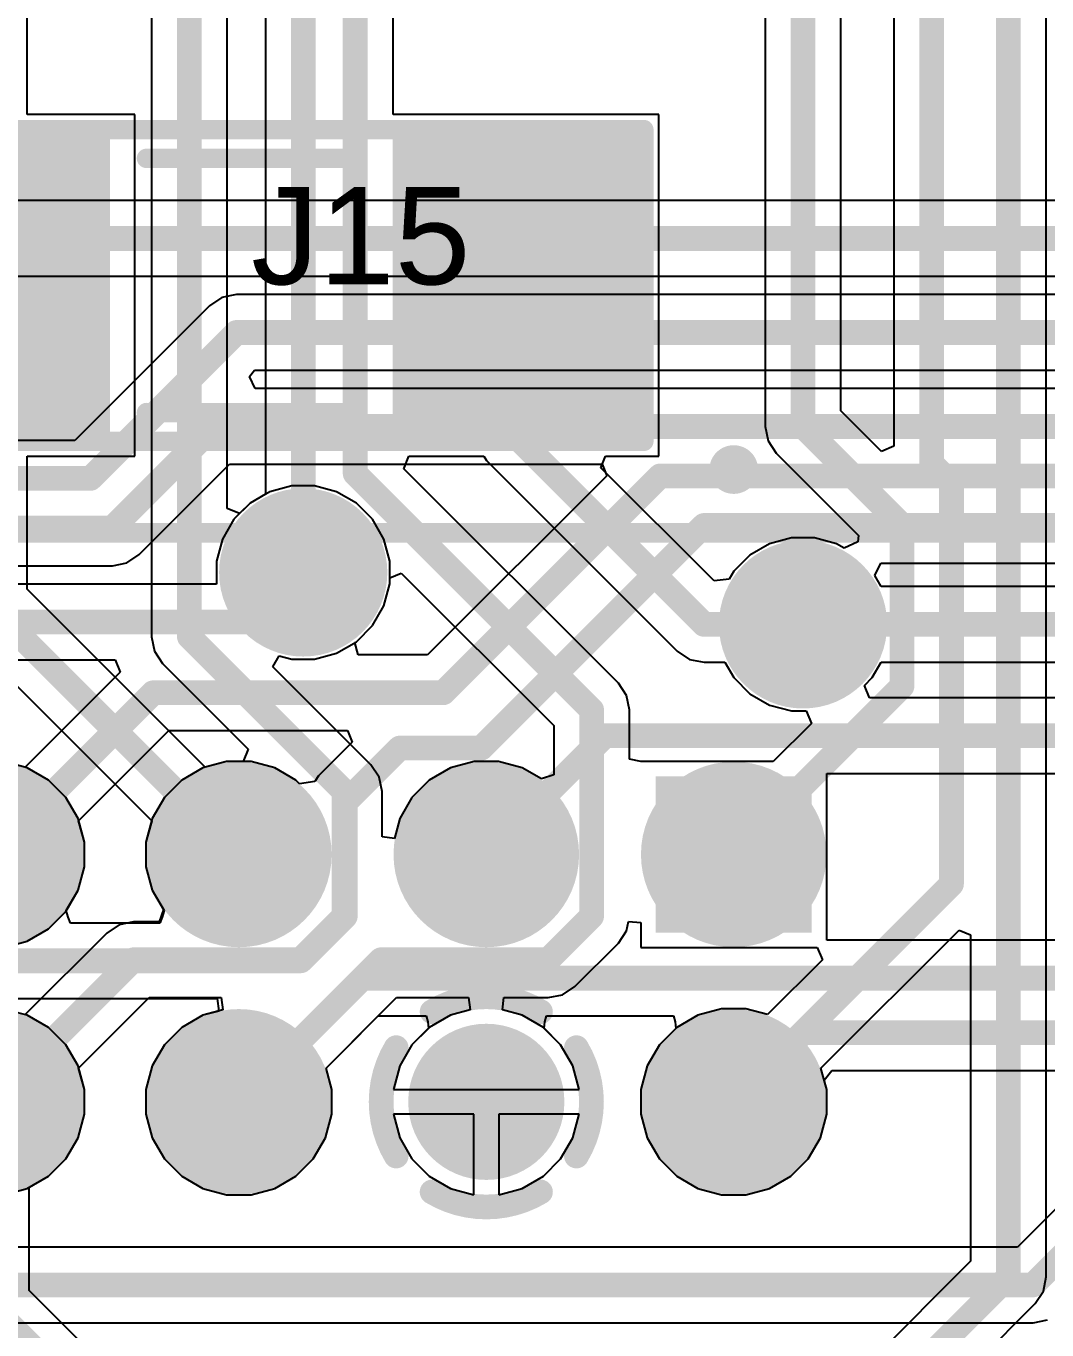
# Model space of a CAD drawing. Header units: inches. Extents: x -8.09 to -2.28, y -0.1 to 6.11.
# Drawn here: x -4.176 to -3.763, y 0.668 to 1.195 of the extents above; entities that cross this region are included whole.
import ezdxf

# ---------------------------------------------------------------- set-up
doc = ezdxf.new("R2010")
doc.units = ezdxf.units.IN
doc.header["$MEASUREMENT"] = 0
for name, color, linetype in [('BottomLayer', 5, 'Continuous'), ('BottomSolder', 6, 'Continuous'), ('InternalPlane1', 76, 'Continuous'), ('InternalPlane2', 16, 'Continuous'), ('Mechanical5', 56, 'Continuous'), ('MultiLayer', 9, 'Continuous'), ('PadHoleLayer', 156, 'Continuous'), ('TopLayer', 1, 'Continuous'), ('TopOverlay', 2, 'Continuous'), ('TopPaste', 8, 'Continuous'), ('TopSolder', 216, 'Continuous'), ('ViaHoleLayer', 16, 'Continuous')]:
    doc.layers.add(name, color=color, linetype=linetype)
doc.styles.add('Arial', font='', dxfattribs={"height": 0.2})
doc.styles.get('Arial').set_extended_font_data('Arial')

# ---------------------------------------------------------------- blocks, each defined once
blk = doc.blocks.new('TECO_5103309_1_V_96')
at = {"layer": 'BottomLayer'}
h = blk.add_hatch(color=5, dxfattribs=at)
edge = h.paths.add_edge_path()
edge.add_arc((-0.1, 0.05), 0.02756, 0, 360)
h = blk.add_hatch(color=5, dxfattribs=at)
edge = h.paths.add_edge_path()
edge.add_arc((0, 0.05), 0.02756, 0, 360)
h = blk.add_hatch(color=5, dxfattribs=at)
edge = h.paths.add_edge_path()
edge.add_arc((0.1, 0.05), 0.02756, 0, 360)
blk.add_hatch(color=5, dxfattribs=at).paths.add_polyline_path([(0.17244, 0.07756), (0.22756, 0.07756), (0.22756, 0.02244), (0.17244, 0.02244)])
h = blk.add_hatch(color=5, dxfattribs=at)
edge = h.paths.add_edge_path()
edge.add_arc((-0.1, -0.05), 0.02756, 0, 360)
h = blk.add_hatch(color=5, dxfattribs=at)
edge = h.paths.add_edge_path()
edge.add_arc((0, -0.05), 0.02756, 0, 360)
h = blk.add_hatch(color=5, dxfattribs=at)
edge = h.paths.add_edge_path()
edge.add_arc((0.1, -0.05), 0.02756, 0, 360)
h = blk.add_hatch(color=5, dxfattribs=at)
edge = h.paths.add_edge_path()
edge.add_arc((0.2, -0.05), 0.02756, 0, 360)
at = {"layer": 'BottomSolder'}
h = blk.add_hatch(color=6, dxfattribs=at)
edge = h.paths.add_edge_path()
edge.add_arc((-0.1, 0.05), 0.03156, 0, 360)
h = blk.add_hatch(color=6, dxfattribs=at)
edge = h.paths.add_edge_path()
edge.add_arc((0, 0.05), 0.03156, 0, 360)
h = blk.add_hatch(color=6, dxfattribs=at)
edge = h.paths.add_edge_path()
edge.add_arc((0.1, 0.05), 0.03156, 0, 360)
blk.add_hatch(color=6, dxfattribs=at).paths.add_polyline_path([(0.16844, 0.08156), (0.23156, 0.08156), (0.23156, 0.01844), (0.16844, 0.01844)])
h = blk.add_hatch(color=6, dxfattribs=at)
edge = h.paths.add_edge_path()
edge.add_arc((-0.1, -0.05), 0.03156, 0, 360)
h = blk.add_hatch(color=6, dxfattribs=at)
edge = h.paths.add_edge_path()
edge.add_arc((0, -0.05), 0.03156, 0, 360)
h = blk.add_hatch(color=6, dxfattribs=at)
edge = h.paths.add_edge_path()
edge.add_arc((0.1, -0.05), 0.03156, 0, 360)
h = blk.add_hatch(color=6, dxfattribs=at)
edge = h.paths.add_edge_path()
edge.add_arc((0.2, -0.05), 0.03156, 0, 360)
at = {"layer": 'InternalPlane1'}
h = blk.add_hatch(color=76, dxfattribs=at)
edge = h.paths.add_edge_path()
edge.add_arc((-0.1, 0.05), 0.0375, 0, 360)
h = blk.add_hatch(color=76, dxfattribs=at)
edge = h.paths.add_edge_path()
edge.add_arc((0, 0.05), 0.0375, 0, 360)
h = blk.add_hatch(color=76, dxfattribs=at)
edge = h.paths.add_edge_path()
edge.add_arc((0.1, 0.05), 0.0375, 0, 360)
h = blk.add_hatch(color=76, dxfattribs=at)
edge = h.paths.add_edge_path()
edge.add_arc((0.2, 0.05), 0.0375, 0, 360)
h = blk.add_hatch(color=76, dxfattribs=at)
edge = h.paths.add_edge_path()
edge.add_arc((-0.1, -0.05), 0.0375, 0, 360)
h = blk.add_hatch(color=76, dxfattribs=at)
edge = h.paths.add_edge_path()
edge.add_arc((0, -0.05), 0.0375, 0, 360)
h = blk.add_hatch(color=76, dxfattribs=at)
edge = h.paths.add_edge_path()
edge.add_arc((0.2, -0.05), 0.0375, 0, 360)
at = {"layer": 'InternalPlane2'}
h = blk.add_hatch(color=16, dxfattribs=at)
edge = h.paths.add_edge_path()
edge.add_arc((-0.1, 0.05), 0.0375, 0, 360)
h = blk.add_hatch(color=16, dxfattribs=at)
edge = h.paths.add_edge_path()
edge.add_arc((0, 0.05), 0.0375, 0, 360)
h = blk.add_hatch(color=16, dxfattribs=at)
edge = h.paths.add_edge_path()
edge.add_arc((0.1, 0.05), 0.0375, 0, 360)
h = blk.add_hatch(color=16, dxfattribs=at)
edge = h.paths.add_edge_path()
edge.add_arc((0.2, 0.05), 0.0375, 0, 360)
h = blk.add_hatch(color=16, dxfattribs=at)
edge = h.paths.add_edge_path()
edge.add_arc((-0.1, -0.05), 0.0375, 0, 360)
h = blk.add_hatch(color=16, dxfattribs=at)
edge = h.paths.add_edge_path()
edge.add_arc((0, -0.05), 0.0375, 0, 360)
h = blk.add_hatch(color=16, dxfattribs=at)
edge = h.paths.add_edge_path()
edge.add_arc((0.2, -0.05), 0.0375, 0, 360)
at = {"layer": 'MultiLayer'}
h = blk.add_hatch(color=9, dxfattribs=at)
edge = h.paths.add_edge_path()
edge.add_arc((-0.1, 0.05), 0.02756, 0, 360)
h = blk.add_hatch(color=9, dxfattribs=at)
edge = h.paths.add_edge_path()
edge.add_arc((0, 0.05), 0.02756, 0, 360)
h = blk.add_hatch(color=9, dxfattribs=at)
edge = h.paths.add_edge_path()
edge.add_arc((0.1, 0.05), 0.02756, 0, 360)
blk.add_hatch(color=9, dxfattribs=at).paths.add_polyline_path([(0.17244, 0.07756), (0.22756, 0.07756), (0.22756, 0.02244), (0.17244, 0.02244)])
h = blk.add_hatch(color=9, dxfattribs=at)
edge = h.paths.add_edge_path()
edge.add_arc((-0.1, -0.05), 0.02756, 0, 360)
h = blk.add_hatch(color=9, dxfattribs=at)
edge = h.paths.add_edge_path()
edge.add_arc((0, -0.05), 0.02756, 0, 360)
h = blk.add_hatch(color=9, dxfattribs=at)
edge = h.paths.add_edge_path()
edge.add_arc((0.1, -0.05), 0.02756, 0, 360)
h = blk.add_hatch(color=9, dxfattribs=at)
edge = h.paths.add_edge_path()
edge.add_arc((0.2, -0.05), 0.02756, 0, 360)
at = {"layer": 'PadHoleLayer'}
h = blk.add_hatch(color=156, dxfattribs=at)
edge = h.paths.add_edge_path()
edge.add_arc((-0.1, 0.05), 0.0175, 0, 360)
h = blk.add_hatch(color=156, dxfattribs=at)
edge = h.paths.add_edge_path()
edge.add_arc((0, 0.05), 0.0175, 0, 360)
h = blk.add_hatch(color=156, dxfattribs=at)
edge = h.paths.add_edge_path()
edge.add_arc((0.1, 0.05), 0.0175, 0, 360)
h = blk.add_hatch(color=156, dxfattribs=at)
edge = h.paths.add_edge_path()
edge.add_arc((0.2, 0.05), 0.0175, 0, 360)
h = blk.add_hatch(color=156, dxfattribs=at)
edge = h.paths.add_edge_path()
edge.add_arc((-0.1, -0.05), 0.0175, 0, 360)
h = blk.add_hatch(color=156, dxfattribs=at)
edge = h.paths.add_edge_path()
edge.add_arc((0, -0.05), 0.0175, 0, 360)
h = blk.add_hatch(color=156, dxfattribs=at)
edge = h.paths.add_edge_path()
edge.add_arc((0.1, -0.05), 0.0175, 0, 360)
h = blk.add_hatch(color=156, dxfattribs=at)
edge = h.paths.add_edge_path()
edge.add_arc((0.2, -0.05), 0.0175, 0, 360)
at = {"layer": 'TopLayer'}
h = blk.add_hatch(color=1, dxfattribs=at)
edge = h.paths.add_edge_path()
edge.add_arc((-0.1, 0.05), 0.02756, 0, 360)
h = blk.add_hatch(color=1, dxfattribs=at)
edge = h.paths.add_edge_path()
edge.add_arc((0, 0.05), 0.02756, 0, 360)
h = blk.add_hatch(color=1, dxfattribs=at)
edge = h.paths.add_edge_path()
edge.add_arc((0.1, 0.05), 0.02756, 0, 360)
blk.add_hatch(color=1, dxfattribs=at).paths.add_polyline_path([(0.17244, 0.07756), (0.22756, 0.07756), (0.22756, 0.02244), (0.17244, 0.02244)])
h = blk.add_hatch(color=1, dxfattribs=at)
edge = h.paths.add_edge_path()
edge.add_arc((-0.1, -0.05), 0.02756, 0, 360)
h = blk.add_hatch(color=1, dxfattribs=at)
edge = h.paths.add_edge_path()
edge.add_arc((0, -0.05), 0.02756, 0, 360)
h = blk.add_hatch(color=1, dxfattribs=at)
edge = h.paths.add_edge_path()
edge.add_arc((0.1, -0.05), 0.02756, 0, 360)
h = blk.add_hatch(color=1, dxfattribs=at)
edge = h.paths.add_edge_path()
edge.add_arc((0.2, -0.05), 0.02756, 0, 360)
at = {"layer": 'TopSolder'}
h = blk.add_hatch(color=216, dxfattribs=at)
edge = h.paths.add_edge_path()
edge.add_arc((-0.1, 0.05), 0.03156, 0, 360)
h = blk.add_hatch(color=216, dxfattribs=at)
edge = h.paths.add_edge_path()
edge.add_arc((0, 0.05), 0.03156, 0, 360)
h = blk.add_hatch(color=216, dxfattribs=at)
edge = h.paths.add_edge_path()
edge.add_arc((0.1, 0.05), 0.03156, 0, 360)
blk.add_hatch(color=216, dxfattribs=at).paths.add_polyline_path([(0.16844, 0.08156), (0.23156, 0.08156), (0.23156, 0.01844), (0.16844, 0.01844)])
h = blk.add_hatch(color=216, dxfattribs=at)
edge = h.paths.add_edge_path()
edge.add_arc((-0.1, -0.05), 0.03156, 0, 360)
h = blk.add_hatch(color=216, dxfattribs=at)
edge = h.paths.add_edge_path()
edge.add_arc((0, -0.05), 0.03156, 0, 360)
h = blk.add_hatch(color=216, dxfattribs=at)
edge = h.paths.add_edge_path()
edge.add_arc((0.1, -0.05), 0.03156, 0, 360)
h = blk.add_hatch(color=216, dxfattribs=at)
edge = h.paths.add_edge_path()
edge.add_arc((0.2, -0.05), 0.03156, 0, 360)
at = {"layer": 'InternalPlane1'}
for points in [[(0.07811, -0.01357, 0.01, 0.01, -0.277325), (0.12189, -0.01357, 0.01, 0.01, 0)], [(0.06357, -0.07189, 0.01, 0.01, -0.277325), (0.06357, -0.02811, 0.01, 0.01, 0)], [(0.13643, -0.02811, 0.01, 0.01, -0.277325), (0.13643, -0.07189, 0.01, 0.01, 0)], [(0.12189, -0.08643, 0.01, 0.01, -0.277325), (0.07811, -0.08643, 0.01, 0.01, 0)]]:
    blk.add_lwpolyline(points, format="xyseb", dxfattribs=at)
for points in [[(0.07561, -0.01357, 0.005, 0.005, 1), (0.08061, -0.01357, 0.005, 0.005, 1)], [(0.11939, -0.01357, 0.005, 0.005, 1), (0.12439, -0.01357, 0.005, 0.005, 1)], [(0.06107, -0.02811, 0.005, 0.005, 1), (0.06607, -0.02811, 0.005, 0.005, 1)], [(0.13393, -0.02811, 0.005, 0.005, 1), (0.13893, -0.02811, 0.005, 0.005, 1)], [(0.06107, -0.07189, 0.005, 0.005, 1), (0.06607, -0.07189, 0.005, 0.005, 1)], [(0.13393, -0.07189, 0.005, 0.005, 1), (0.13893, -0.07189, 0.005, 0.005, 1)], [(0.07561, -0.08643, 0.005, 0.005, 1), (0.08061, -0.08643, 0.005, 0.005, 1)], [(0.11939, -0.08643, 0.005, 0.005, 1), (0.12439, -0.08643, 0.005, 0.005, 1)]]:
    blk.add_lwpolyline(points, format="xyseb", close=True, dxfattribs=at)
at = {"layer": 'InternalPlane2'}
for points in [[(0.07811, -0.01357, 0.01, 0.01, -0.277325), (0.12189, -0.01357, 0.01, 0.01, 0)], [(0.06357, -0.07189, 0.01, 0.01, -0.277325), (0.06357, -0.02811, 0.01, 0.01, 0)], [(0.13643, -0.02811, 0.01, 0.01, -0.277325), (0.13643, -0.07189, 0.01, 0.01, 0)], [(0.12189, -0.08643, 0.01, 0.01, -0.277325), (0.07811, -0.08643, 0.01, 0.01, 0)]]:
    blk.add_lwpolyline(points, format="xyseb", dxfattribs=at)
for points in [[(0.07561, -0.01357, 0.005, 0.005, 1), (0.08061, -0.01357, 0.005, 0.005, 1)], [(0.11939, -0.01357, 0.005, 0.005, 1), (0.12439, -0.01357, 0.005, 0.005, 1)], [(0.06107, -0.02811, 0.005, 0.005, 1), (0.06607, -0.02811, 0.005, 0.005, 1)], [(0.13393, -0.02811, 0.005, 0.005, 1), (0.13893, -0.02811, 0.005, 0.005, 1)], [(0.06107, -0.07189, 0.005, 0.005, 1), (0.06607, -0.07189, 0.005, 0.005, 1)], [(0.13393, -0.07189, 0.005, 0.005, 1), (0.13893, -0.07189, 0.005, 0.005, 1)], [(0.07561, -0.08643, 0.005, 0.005, 1), (0.08061, -0.08643, 0.005, 0.005, 1)], [(0.11939, -0.08643, 0.005, 0.005, 1), (0.12439, -0.08643, 0.005, 0.005, 1)]]:
    blk.add_lwpolyline(points, format="xyseb", close=True, dxfattribs=at)
at = {"layer": 'TopOverlay'}
for points in [[(0.20492, 0.20559, 0.00984, 0.00984, 1), (0.19508, 0.20559, 0.00984, 0.00984, 1)], [(0.19262, 0.20559, 0.00492, 0.00492, 1), (0.19754, 0.20559, 0.00492, 0.00492, 1)], [(0.20246, 0.20559, 0.00492, 0.00492, 1), (0.20738, 0.20559, 0.00492, 0.00492, 1)]]:
    blk.add_lwpolyline(points, format="xyseb", close=True, dxfattribs=at)
blk.add_lwpolyline([(-0.4, 0.18, 0.00787, 0.00787, 0), (0.4, 0.18, 0.00787, 0.00787, 0)], format="xyseb", dxfattribs=at)
blk = doc.blocks.new('FP_S1911_46R_MFG_105')
at = {"layer": 'TopLayer'}
for points in [[(-0.15472, 0.05906), (-0.05709, 0.05906), (-0.05709, -0.05906), (-0.15472, -0.05906)], [(0.05709, 0.05906), (0.15472, 0.05906), (0.15472, -0.05906), (0.05709, -0.05906)]]:
    blk.add_hatch(color=1, dxfattribs=at).paths.add_polyline_path(points)
at = {"layer": 'TopPaste'}
for points in [[(-0.15472, 0.05906), (-0.05709, 0.05906), (-0.05709, -0.05906), (-0.15472, -0.05906)], [(0.05709, 0.05906), (0.15472, 0.05906), (0.15472, -0.05906), (0.05709, -0.05906)]]:
    blk.add_hatch(color=8, dxfattribs=at).paths.add_polyline_path(points)
at = {"layer": 'TopSolder'}
for points in [[(-0.15472, 0.05906), (-0.05709, 0.05906), (-0.05709, -0.05906), (-0.15472, -0.05906)], [(0.05709, 0.05906), (0.15472, 0.05906), (0.15472, -0.05906), (0.05709, -0.05906)]]:
    blk.add_hatch(color=216, dxfattribs=at).paths.add_polyline_path(points)
at = {"layer": 'Mechanical5'}
for points in [[(-0.15866, -0.06299, 0.00787, 0.00787, 0), (-0.15866, 0.06299, 0.00787, 0.00787, 0)], [(-0.15866, 0.06299, 0.00787, 0.00787, 0), (0.15866, 0.06299, 0.00787, 0.00787, 0)], [(0.15866, -0.06299, 0.00787, 0.00787, 0), (0.15866, 0.06299, 0.00787, 0.00787, 0)], [(-0.15866, -0.06299, 0.00787, 0.00787, 0), (0.15866, -0.06299, 0.00787, 0.00787, 0)]]:
    blk.add_lwpolyline(points, format="xyseb", dxfattribs=at)
for points in [[(-0.16063, 0.06299, 0.00394, 0.00394, 1), (-0.15669, 0.06299, 0.00394, 0.00394, 1)], [(-0.16063, 0.06299, 0.00394, 0.00394, 1), (-0.15669, 0.06299, 0.00394, 0.00394, 1)], [(0.15669, 0.06299, 0.00394, 0.00394, 1), (0.16063, 0.06299, 0.00394, 0.00394, 1)], [(0.15669, 0.06299, 0.00394, 0.00394, 1), (0.16063, 0.06299, 0.00394, 0.00394, 1)], [(-0.16063, -0.06299, 0.00394, 0.00394, 1), (-0.15669, -0.06299, 0.00394, 0.00394, 1)], [(-0.16063, -0.06299, 0.00394, 0.00394, 1), (-0.15669, -0.06299, 0.00394, 0.00394, 1)], [(0.15669, -0.06299, 0.00394, 0.00394, 1), (0.16063, -0.06299, 0.00394, 0.00394, 1)], [(0.15669, -0.06299, 0.00394, 0.00394, 1), (0.16063, -0.06299, 0.00394, 0.00394, 1)]]:
    blk.add_lwpolyline(points, format="xyseb", close=True, dxfattribs=at)
at = {"layer": 'TopOverlay'}
for points in [[(-0.04232, 0.05138, 0.00787, 0.00787, 0), (0.04232, 0.05138, 0.00787, 0.00787, 0)], [(-0.04232, -0.05138, 0.00787, 0.00787, 0), (0.04232, -0.05138, 0.00787, 0.00787, 0)]]:
    blk.add_lwpolyline(points, format="xyseb", dxfattribs=at)
for points in [[(-0.04429, 0.05138, 0.00394, 0.00394, 1), (-0.04035, 0.05138, 0.00394, 0.00394, 1)], [(0.04035, 0.05138, 0.00394, 0.00394, 1), (0.04429, 0.05138, 0.00394, 0.00394, 1)], [(-0.04429, -0.05138, 0.00394, 0.00394, 1), (-0.04035, -0.05138, 0.00394, 0.00394, 1)], [(0.04035, -0.05138, 0.00394, 0.00394, 1), (0.04429, -0.05138, 0.00394, 0.00394, 1)]]:
    blk.add_lwpolyline(points, format="xyseb", close=True, dxfattribs=at)
at = {"layer": 'Mechanical5', "style": 'Arial'}
blk.add_text('J15', height=0.03937, rotation=360, dxfattribs=at).set_placement((-0.00007, 0.00044))

msp = doc.modelspace()

# ---------------------------------------------------------------- hatches: boundary and pattern name
at = {"layer": 'BottomLayer'}
h = msp.add_hatch(color=5, dxfattribs=at)
edge = h.paths.add_edge_path()
edge.add_arc((-4.064, 0.974), 0.025, 0, 360)
h = msp.add_hatch(color=5, dxfattribs=at)
edge = h.paths.add_edge_path()
edge.add_arc((-3.862, 0.953), 0.025, 0, 360)
at = {"layer": 'BottomSolder'}
h = msp.add_hatch(color=6, dxfattribs=at)
edge = h.paths.add_edge_path()
edge.add_arc((-4.064, 0.974), 0.029, 0, 360)
h = msp.add_hatch(color=6, dxfattribs=at)
edge = h.paths.add_edge_path()
edge.add_arc((-3.862, 0.953), 0.029, 0, 360)
at = {"layer": 'InternalPlane1'}
h = msp.add_hatch(color=76, dxfattribs=at)
edge = h.paths.add_edge_path()
edge.add_arc((-4.064, 0.974), 0.034, 0, 360)
h = msp.add_hatch(color=76, dxfattribs=at)
edge = h.paths.add_edge_path()
edge.add_arc((-3.862, 0.953), 0.034, 0, 360)
at = {"layer": 'InternalPlane2'}
h = msp.add_hatch(color=16, dxfattribs=at)
edge = h.paths.add_edge_path()
edge.add_arc((-4.064, 0.974), 0.034, 0, 360)
h = msp.add_hatch(color=16, dxfattribs=at)
edge = h.paths.add_edge_path()
edge.add_arc((-3.862, 0.953), 0.034, 0, 360)
at = {"layer": 'TopLayer'}
h = msp.add_hatch(color=1, dxfattribs=at)
edge = h.paths.add_edge_path()
edge.add_arc((-4.064, 0.974), 0.025, 0, 360)
h = msp.add_hatch(color=1, dxfattribs=at)
edge = h.paths.add_edge_path()
edge.add_arc((-3.862, 0.953), 0.025, 0, 360)
at = {"layer": 'TopSolder'}
h = msp.add_hatch(color=216, dxfattribs=at)
edge = h.paths.add_edge_path()
edge.add_arc((-4.064, 0.974), 0.029, 0, 360)
h = msp.add_hatch(color=216, dxfattribs=at)
edge = h.paths.add_edge_path()
edge.add_arc((-3.862, 0.953), 0.029, 0, 360)
at = {"layer": 'ViaHoleLayer'}
h = msp.add_hatch(color=16, dxfattribs=at)
edge = h.paths.add_edge_path()
edge.add_arc((-4.064, 0.974), 0.014, 0, 360)
h = msp.add_hatch(color=16, dxfattribs=at)
edge = h.paths.add_edge_path()
edge.add_arc((-3.862, 0.953), 0.014, 0, 360)

# ---------------------------------------------------------------- linework, layer by layer
at = {"layer": 'BottomLayer'}
for p, q in [((-3.67333, 1.12429), (-4.45689, 1.12429)), ((-4.46367, 1.09371), (-3.667, 1.09371)), ((-4.091, 1.08629), (-4.09685, 1.08513)), ((-3.39733, 1.08629), (-4.091, 1.08629)), ((-4.10181, 1.08181), (-4.15633, 1.02729)), ((-4.09685, 1.08513), (-4.10181, 1.08181)), ((-4.08567, 1.05324), (-4.08372, 1.05571)), ((-4.08372, 1.05571), (-3.391, 1.05571)), ((-4.08346, 1.04829), (-4.08567, 1.05324)), ((-3.0791, 1.04829), (-4.08346, 1.04829)), ((-4.15633, 1.02729), (-4.40609, 1.02729)), ((-4.13031, 0.98119), (-4.09379, 1.01771)), ((-4.09379, 1.01771), (-3.94319, 1.01771)), ((-3.94319, 1.01771), (-3.94128, 1.01309)), ((-3.94128, 1.01309), (-4.0137, 0.94066)), ((-4.06861, 1.009), (-4.07751, 1.00661)), ((-4.05939, 1.009), (-4.06861, 1.009)), ((-4.05049, 1.00661), (-4.05939, 1.009)), ((-4.08549, 1.00201), (-4.09201, 0.99549)), ((-4.07751, 1.00661), (-4.08549, 1.00201)), ((-4.04251, 1.00201), (-4.05049, 1.00661)), ((-4.03599, 0.99549), (-4.04251, 1.00201)), ((-4.09201, 0.99549), (-4.09661, 0.98751)), ((-4.03139, 0.98751), (-4.03599, 0.99549)), ((-4.09661, 0.98751), (-4.099, 0.97861)), ((-4.029, 0.97861), (-4.03139, 0.98751)), ((-4.13527, 0.97787), (-4.13031, 0.98119)), ((-4.34358, 0.97671), (-4.14112, 0.97671)), ((-4.14112, 0.97671), (-4.13527, 0.97787)), ((-4.099, 0.97861), (-4.099, 0.96939)), ((-4.029, 0.96939), (-4.029, 0.97861)), ((-3.83296, 0.97271), (-3.8306, 0.97771)), ((-3.8306, 0.97771), (-3.2254, 0.97771)), ((-3.83042, 0.96829), (-3.83296, 0.97271)), ((-4.09908, 0.96929), (-4.34332, 0.96929)), ((-4.099, 0.96939), (-4.09908, 0.96929)), ((-4.03139, 0.96049), (-4.029, 0.96939)), ((-3.22558, 0.96829), (-3.83042, 0.96829)), ((-4.03599, 0.95251), (-4.03139, 0.96049)), ((-4.04251, 0.94599), (-4.03599, 0.95251)), ((-4.04308, 0.94566), (-4.04251, 0.94599)), ((-4.04174, 0.94066), (-4.04308, 0.94566)), ((-4.35067, 0.93871), (-4.13999, 0.93871)), ((-4.13999, 0.93871), (-4.13792, 0.93371)), ((-4.0137, 0.94066), (-4.04174, 0.94066)), ((-4.13792, 0.93371), (-4.17639, 0.89524)), ((-3.83399, 0.93151), (-3.83042, 0.93771)), ((-3.83042, 0.93771), (-3.62086, 0.93771)), ((-3.83721, 0.92829), (-3.83399, 0.93151)), ((-3.83514, 0.92329), (-3.83721, 0.92829)), ((-3.62558, 0.92329), (-3.83514, 0.92329)), ((-4.15476, 0.87361), (-4.1183, 0.91007)), ((-4.1183, 0.91007), (-4.04609, 0.91007)), ((-4.04609, 0.91007), (-4.04417, 0.90545)), ((-4.04417, 0.90545), (-4.05781, 0.89181)), ((-4.09494, 0.89756), (-4.1045, 0.895)), ((-4.08506, 0.89756), (-4.09494, 0.89756)), ((-4.0755, 0.895), (-4.08506, 0.89756)), ((-4.1045, 0.895), (-4.11306, 0.89005)), ((-4.06694, 0.89005), (-4.0755, 0.895)), ((-4.05781, 0.89181), (-4.05934, 0.88953)), ((-3.85244, 0.82529), (-3.85244, 0.89271)), ((-3.85244, 0.89271), (-3.62558, 0.89271)), ((-4.11306, 0.89005), (-4.12005, 0.88306)), ((-4.06549, 0.88861), (-4.06694, 0.89005)), ((-4.05934, 0.88953), (-4.06549, 0.88861)), ((-4.12005, 0.88306), (-4.125, 0.8745)), ((-4.15244, 0.86494), (-4.15476, 0.87361)), ((-4.125, 0.8745), (-4.12756, 0.86494)), ((-4.15244, 0.85506), (-4.15244, 0.86494)), ((-4.12756, 0.86494), (-4.12756, 0.85506)), ((-4.155, 0.8455), (-4.15244, 0.85506)), ((-4.12756, 0.85506), (-4.125, 0.8455)), ((-4.15974, 0.83729), (-4.155, 0.8455)), ((-4.125, 0.8455), (-4.12026, 0.83729)), ((-4.15904, 0.83468), (-4.15974, 0.83729)), ((-4.15806, 0.83229), (-4.15904, 0.83468)), ((-4.12096, 0.83468), (-4.12194, 0.83229)), ((-4.12026, 0.83729), (-4.12096, 0.83468)), ((-4.12194, 0.83229), (-4.15806, 0.83229)), ((-2.89233, 0.82529), (-3.85244, 0.82529)), ((-4.18121, 0.80171), (-4.09879, 0.80171)), ((-4.09879, 0.80171), (-4.09813, 0.79671)), ((-4.1755, 0.795), (-4.18187, 0.79671)), ((-4.09813, 0.79671), (-4.1045, 0.795)), ((-4.16694, 0.79005), (-4.1755, 0.795)), ((-4.1045, 0.795), (-4.11306, 0.79005)), ((-4.05476, 0.77361), (-4.03367, 0.79471)), ((-4.03367, 0.79471), (-4.01431, 0.79471)), ((-4.01431, 0.79471), (-4.01367, 0.79232)), ((-4.01367, 0.79232), (-4.01341, 0.78971)), ((-3.96659, 0.78971), (-3.96633, 0.79232)), ((-3.96633, 0.79232), (-3.96569, 0.79471)), ((-3.96569, 0.79471), (-3.91431, 0.79471)), ((-3.91431, 0.79471), (-3.91367, 0.79232)), ((-3.91367, 0.79232), (-3.91341, 0.78971)), ((-4.15995, 0.78306), (-4.16694, 0.79005)), ((-4.11306, 0.79005), (-4.12005, 0.78306)), ((-4.01341, 0.78971), (-4.02005, 0.78306)), ((-3.95995, 0.78306), (-3.96659, 0.78971)), ((-3.91341, 0.78971), (-3.92005, 0.78306)), ((-4.155, 0.7745), (-4.15995, 0.78306)), ((-4.12005, 0.78306), (-4.125, 0.7745)), ((-4.02005, 0.78306), (-4.025, 0.7745)), ((-3.955, 0.7745), (-3.95995, 0.78306)), ((-3.92005, 0.78306), (-3.925, 0.7745)), ((-4.15244, 0.76494), (-4.155, 0.7745)), ((-4.125, 0.7745), (-4.12756, 0.76494)), ((-4.05244, 0.76494), (-4.05476, 0.77361)), ((-4.025, 0.7745), (-4.02754, 0.765)), ((-3.95246, 0.765), (-3.955, 0.7745)), ((-3.925, 0.7745), (-3.92756, 0.76494)), ((-3.85346, 0.76874), (-3.85041, 0.77271)), ((-3.85041, 0.77271), (-3.7381, 0.77271)), ((-4.15244, 0.75506), (-4.15244, 0.76494)), ((-4.12756, 0.76494), (-4.12756, 0.75506)), ((-4.05244, 0.75506), (-4.05244, 0.76494)), ((-4.02754, 0.765), (-3.95246, 0.765)), ((-3.92756, 0.76494), (-3.92756, 0.75506)), ((-3.85244, 0.76494), (-3.85346, 0.76874)), ((-3.85244, 0.75506), (-3.85244, 0.76494)), ((-4.155, 0.7455), (-4.15244, 0.75506)), ((-4.12756, 0.75506), (-4.125, 0.7455)), ((-4.055, 0.7455), (-4.05244, 0.75506)), ((-3.995, 0.755), (-4.02754, 0.755)), ((-4.02754, 0.755), (-4.025, 0.7455)), ((-3.995, 0.72246), (-3.995, 0.755)), ((-3.95246, 0.755), (-3.985, 0.755)), ((-3.985, 0.755), (-3.985, 0.72246)), ((-3.955, 0.7455), (-3.95246, 0.755)), ((-3.92756, 0.75506), (-3.925, 0.7455)), ((-3.855, 0.7455), (-3.85244, 0.75506)), ((-4.15995, 0.73694), (-4.155, 0.7455)), ((-4.125, 0.7455), (-4.12005, 0.73694)), ((-4.05995, 0.73694), (-4.055, 0.7455)), ((-4.025, 0.7455), (-4.02005, 0.73694)), ((-3.95995, 0.73694), (-3.955, 0.7455)), ((-3.925, 0.7455), (-3.92005, 0.73694)), ((-3.85995, 0.73694), (-3.855, 0.7455)), ((-4.16694, 0.72995), (-4.15995, 0.73694)), ((-4.12005, 0.73694), (-4.11306, 0.72995)), ((-4.06694, 0.72995), (-4.05995, 0.73694)), ((-4.02005, 0.73694), (-4.01306, 0.72995)), ((-3.96694, 0.72995), (-3.95995, 0.73694)), ((-3.92005, 0.73694), (-3.91306, 0.72995)), ((-3.86694, 0.72995), (-3.85995, 0.73694)), ((-3.74114, 0.73549), (-3.77533, 0.70129)), ((-4.1755, 0.725), (-4.16694, 0.72995)), ((-4.11306, 0.72995), (-4.1045, 0.725)), ((-4.0755, 0.725), (-4.06694, 0.72995)), ((-4.01306, 0.72995), (-4.0045, 0.725)), ((-3.9755, 0.725), (-3.96694, 0.72995)), ((-3.91306, 0.72995), (-3.9045, 0.725)), ((-3.8755, 0.725), (-3.86694, 0.72995)), ((-4.18506, 0.72244), (-4.1755, 0.725)), ((-4.1045, 0.725), (-4.09494, 0.72244)), ((-4.09494, 0.72244), (-4.08506, 0.72244)), ((-4.08506, 0.72244), (-4.0755, 0.725)), ((-4.0045, 0.725), (-3.995, 0.72246)), ((-3.985, 0.72246), (-3.9755, 0.725)), ((-3.9045, 0.725), (-3.89494, 0.72244)), ((-3.89494, 0.72244), (-3.88506, 0.72244)), ((-3.88506, 0.72244), (-3.8755, 0.725)), ((-3.77533, 0.70129), (-4.20967, 0.70129)), ((-4.216, 0.67071), (-3.769, 0.67071)), ((-3.769, 0.67071), (-3.76315, 0.67187))]:
    msp.add_line(p, q, dxfattribs=at)
for points in [[(-4.47, 1.109, 0.01, 0.01, 0), (-3.667, 1.109, 0.01, 0.01, 0)], [(-4.15, 1.012, 0.01, 0.01, 0), (-4.091, 1.071, 0.01, 0.01, 0)], [(-4.091, 1.071, 0.01, 0.01, 0), (-3.391, 1.071, 0.01, 0.01, 0)], [(-4.14112, 0.992, 0.01, 0.01, 0), (-4.10012, 1.033, 0.01, 0.01, 0)], [(-4.10012, 1.033, 0.01, 0.01, 0), (-3.025, 1.033, 0.01, 0.01, 0)], [(-4.00737, 0.92537, 0.01, 0.01, 0), (-3.91974, 1.013, 0.01, 0.01, 0)], [(-3.91974, 1.013, 0.01, 0.01, 0), (-2.915, 1.013, 0.01, 0.01, 0)], [(-4.40609, 1.012, 0.01, 0.01, 0), (-4.15, 1.012, 0.01, 0.01, 0)], [(-4.35086, 0.992, 0.01, 0.01, 0), (-4.14112, 0.992, 0.01, 0.01, 0)], [(-3.992, 0.903, 0.01, 0.01, 0), (-3.902, 0.993, 0.01, 0.01, 0)], [(-3.902, 0.993, 0.01, 0.01, 0), (-2.877, 0.993, 0.01, 0.01, 0)], [(-4.084, 0.954, 0.01, 0.01, 0), (-4.064, 0.974, 0.01, 0.01, 0)], [(-4.357, 0.954, 0.01, 0.01, 0), (-4.084, 0.954, 0.01, 0.01, 0)], [(-3.862, 0.953, 0.01, 0.01, 0), (-3.194, 0.953, 0.01, 0.01, 0)], [(-4.19, 0.86, 0.01, 0.01, 0), (-4.12463, 0.92537, 0.01, 0.01, 0)], [(-4.12463, 0.92537, 0.01, 0.01, 0), (-4.00737, 0.92537, 0.01, 0.01, 0)], [(-3.99, 0.86, 0.01, 0.01, 0), (-3.942, 0.908, 0.01, 0.01, 0)], [(-3.942, 0.908, 0.01, 0.01, 0), (-3.594, 0.908, 0.01, 0.01, 0)], [(-4.047, 0.881, 0.01, 0.01, 0), (-4.025, 0.903, 0.01, 0.01, 0)], [(-4.025, 0.903, 0.01, 0.01, 0), (-3.992, 0.903, 0.01, 0.01, 0)], [(-4.047, 0.835, 0.01, 0.01, 0), (-4.047, 0.881, 0.01, 0.01, 0)], [(-4.065, 0.817, 0.01, 0.01, 0), (-4.047, 0.835, 0.01, 0.01, 0)], [(-4.395, 0.817, 0.01, 0.01, 0), (-4.065, 0.817, 0.01, 0.01, 0)], [(-4.09, 0.76, 0.01, 0.01, 0), (-4.04, 0.81, 0.01, 0.01, 0)], [(-4.04, 0.81, 0.01, 0.01, 0), (-2.886, 0.81, 0.01, 0.01, 0)], [(-3.89, 0.76, 0.01, 0.01, 0), (-3.862, 0.788, 0.01, 0.01, 0)], [(-3.862, 0.788, 0.01, 0.01, 0), (-3.69, 0.788, 0.01, 0.01, 0)], [(-3.769, 0.686, 0.01, 0.01, 0), (-3.70799, 0.74701, 0.01, 0.01, 0)], [(-4.216, 0.686, 0.01, 0.01, 0), (-3.769, 0.686, 0.01, 0.01, 0)]]:
    msp.add_lwpolyline(points, format="xyseb", dxfattribs=at)
for points in [[(-4.0935, 1.071, 0.005, 0.005, 1), (-4.0885, 1.071, 0.005, 0.005, 1)], [(-4.0935, 1.071, 0.005, 0.005, 1), (-4.0885, 1.071, 0.005, 0.005, 1)], [(-4.10262, 1.033, 0.005, 0.005, 1), (-4.09762, 1.033, 0.005, 0.005, 1)], [(-4.10262, 1.033, 0.005, 0.005, 1), (-4.09762, 1.033, 0.005, 0.005, 1)], [(-3.92224, 1.013, 0.005, 0.005, 1), (-3.91724, 1.013, 0.005, 0.005, 1)], [(-3.92224, 1.013, 0.005, 0.005, 1), (-3.91724, 1.013, 0.005, 0.005, 1)], [(-4.1525, 1.012, 0.005, 0.005, 1), (-4.1475, 1.012, 0.005, 0.005, 1)], [(-4.1525, 1.012, 0.005, 0.005, 1), (-4.1475, 1.012, 0.005, 0.005, 1)], [(-4.14362, 0.992, 0.005, 0.005, 1), (-4.13862, 0.992, 0.005, 0.005, 1)], [(-4.14362, 0.992, 0.005, 0.005, 1), (-4.13862, 0.992, 0.005, 0.005, 1)], [(-3.9045, 0.993, 0.005, 0.005, 1), (-3.8995, 0.993, 0.005, 0.005, 1)], [(-3.9045, 0.993, 0.005, 0.005, 1), (-3.8995, 0.993, 0.005, 0.005, 1)], [(-4.0665, 0.974, 0.005, 0.005, 1), (-4.0615, 0.974, 0.005, 0.005, 1)], [(-4.0865, 0.954, 0.005, 0.005, 1), (-4.0815, 0.954, 0.005, 0.005, 1)], [(-4.0865, 0.954, 0.005, 0.005, 1), (-4.0815, 0.954, 0.005, 0.005, 1)], [(-3.8645, 0.953, 0.005, 0.005, 1), (-3.8595, 0.953, 0.005, 0.005, 1)], [(-4.12713, 0.92537, 0.005, 0.005, 1), (-4.12213, 0.92537, 0.005, 0.005, 1)], [(-4.12713, 0.92537, 0.005, 0.005, 1), (-4.12213, 0.92537, 0.005, 0.005, 1)], [(-4.00987, 0.92537, 0.005, 0.005, 1), (-4.00487, 0.92537, 0.005, 0.005, 1)], [(-4.00987, 0.92537, 0.005, 0.005, 1), (-4.00487, 0.92537, 0.005, 0.005, 1)], [(-3.9445, 0.908, 0.005, 0.005, 1), (-3.9395, 0.908, 0.005, 0.005, 1)], [(-3.9445, 0.908, 0.005, 0.005, 1), (-3.9395, 0.908, 0.005, 0.005, 1)], [(-4.0275, 0.903, 0.005, 0.005, 1), (-4.0225, 0.903, 0.005, 0.005, 1)], [(-4.0275, 0.903, 0.005, 0.005, 1), (-4.0225, 0.903, 0.005, 0.005, 1)], [(-3.9945, 0.903, 0.005, 0.005, 1), (-3.9895, 0.903, 0.005, 0.005, 1)], [(-3.9945, 0.903, 0.005, 0.005, 1), (-3.9895, 0.903, 0.005, 0.005, 1)], [(-4.0495, 0.881, 0.005, 0.005, 1), (-4.0445, 0.881, 0.005, 0.005, 1)], [(-4.0495, 0.881, 0.005, 0.005, 1), (-4.0445, 0.881, 0.005, 0.005, 1)], [(-3.9925, 0.86, 0.005, 0.005, 1), (-3.9875, 0.86, 0.005, 0.005, 1)], [(-4.0495, 0.835, 0.005, 0.005, 1), (-4.0445, 0.835, 0.005, 0.005, 1)], [(-4.0495, 0.835, 0.005, 0.005, 1), (-4.0445, 0.835, 0.005, 0.005, 1)], [(-4.0675, 0.817, 0.005, 0.005, 1), (-4.0625, 0.817, 0.005, 0.005, 1)], [(-4.0675, 0.817, 0.005, 0.005, 1), (-4.0625, 0.817, 0.005, 0.005, 1)], [(-4.0425, 0.81, 0.005, 0.005, 1), (-4.0375, 0.81, 0.005, 0.005, 1)], [(-4.0425, 0.81, 0.005, 0.005, 1), (-4.0375, 0.81, 0.005, 0.005, 1)], [(-3.8645, 0.788, 0.005, 0.005, 1), (-3.8595, 0.788, 0.005, 0.005, 1)], [(-3.8645, 0.788, 0.005, 0.005, 1), (-3.8595, 0.788, 0.005, 0.005, 1)], [(-4.0925, 0.76, 0.005, 0.005, 1), (-4.0875, 0.76, 0.005, 0.005, 1)], [(-3.8925, 0.76, 0.005, 0.005, 1), (-3.8875, 0.76, 0.005, 0.005, 1)], [(-3.7715, 0.686, 0.005, 0.005, 1), (-3.7665, 0.686, 0.005, 0.005, 1)], [(-3.7715, 0.686, 0.005, 0.005, 1), (-3.7665, 0.686, 0.005, 0.005, 1)]]:
    msp.add_lwpolyline(points, format="xyseb", close=True, dxfattribs=at)
at = {"layer": 'TopLayer'}
for p, q in [((-3.84671, 1.03933), (-3.84671, 1.36841)), ((-4.07929, 1.36188), (-4.07929, 1.00558)), ((-3.87729, 1.36334), (-3.87729, 1.033)), ((-4.12529, 1.35716), (-4.12529, 0.948)), ((-4.09471, 0.99986), (-4.09471, 1.35716)), ((-3.82529, 1.35716), (-3.82529, 1.02499)), ((-4.02771, 1.15906), (-4.02771, 1.35286)), ((-3.76371, 0.68927), (-3.76371, 1.31967)), ((-4.17561, 1.15906), (-4.17561, 1.23365)), ((-4.13209, 1.15906), (-4.17561, 1.15906)), ((-4.13209, 1.02094), (-4.13209, 1.15906)), ((-3.92028, 1.15906), (-4.02771, 1.15906)), ((-3.92028, 1.02094), (-3.92028, 1.15906)), ((-3.83029, 1.02292), (-3.84671, 1.03933)), ((-3.87729, 1.033), (-3.87613, 1.02715)), ((-3.87613, 1.02715), (-3.87281, 1.02219)), ((-3.82529, 1.02499), (-3.83029, 1.02292)), ((-4.17561, 0.96724), (-4.17561, 1.02094)), ((-4.17561, 1.02094), (-4.13209, 1.02094)), ((-4.02332, 1.01594), (-4.02125, 1.02094)), ((-4.02125, 1.02094), (-3.99102, 1.02094)), ((-3.99102, 1.02094), (-3.98991, 1.01928)), ((-3.98991, 1.01928), (-3.91281, 0.94219)), ((-3.9437, 1.01633), (-3.94178, 1.02094)), ((-3.94178, 1.02094), (-3.92028, 1.02094)), ((-3.87281, 1.02219), (-3.83951, 0.98889)), ((-3.93663, 0.92925), (-4.02332, 1.01594)), ((-3.89794, 0.97057), (-3.9437, 1.01633)), ((-4.08549, 1.00201), (-4.08971, 0.99779)), ((-4.07929, 1.00558), (-4.08549, 1.00201)), ((-4.08971, 0.99779), (-4.09471, 0.99986)), ((-3.87551, 0.98561), (-3.88349, 0.98101)), ((-3.86661, 0.988), (-3.87551, 0.98561)), ((-3.85739, 0.988), (-3.86661, 0.988)), ((-3.84849, 0.98561), (-3.85739, 0.988)), ((-3.84531, 0.98378), (-3.84849, 0.98561)), ((-3.83987, 0.98641), (-3.84531, 0.98378)), ((-3.83951, 0.98889), (-3.83987, 0.98641)), ((-3.88349, 0.98101), (-3.89001, 0.97449)), ((-4.029, 0.97184), (-4.02438, 0.97375)), ((-4.029, 0.96939), (-4.029, 0.97184)), ((-4.02438, 0.97375), (-3.96273, 0.91211)), ((-3.89188, 0.97124), (-3.89794, 0.97057)), ((-3.89001, 0.97449), (-3.89188, 0.97124)), ((-4.10361, 0.89524), (-4.17561, 0.96724)), ((-4.03139, 0.96049), (-4.029, 0.96939)), ((-4.03599, 0.95251), (-4.03139, 0.96049)), ((-4.20172, 0.95009), (-4.12524, 0.87361)), ((-4.04251, 0.94599), (-4.03599, 0.95251)), ((-4.12529, 0.948), (-4.12413, 0.94215)), ((-4.05049, 0.94139), (-4.04251, 0.94599)), ((-4.12413, 0.94215), (-4.12081, 0.93719)), ((-4.07624, 0.93587), (-4.07365, 0.94035)), ((-4.07365, 0.94035), (-4.06861, 0.939)), ((-4.06861, 0.939), (-4.05939, 0.939)), ((-4.05939, 0.939), (-4.05049, 0.94139)), ((-3.91281, 0.94219), (-3.90785, 0.93887)), ((-3.90785, 0.93887), (-3.902, 0.93771)), ((-4.12081, 0.93719), (-4.08619, 0.90256)), ((-4.03663, 0.89625), (-4.07624, 0.93587)), ((-3.902, 0.93771), (-3.89358, 0.93771)), ((-3.89358, 0.93771), (-3.89001, 0.93151)), ((-3.93331, 0.92429), (-3.93663, 0.92925)), ((-3.89001, 0.93151), (-3.88349, 0.92499)), ((-3.93215, 0.91844), (-3.93331, 0.92429)), ((-3.88349, 0.92499), (-3.87551, 0.92039)), ((-3.93215, 0.89856), (-3.93215, 0.91844)), ((-3.87551, 0.92039), (-3.86661, 0.918)), ((-3.86661, 0.918), (-3.8607, 0.918)), ((-3.8607, 0.918), (-3.85863, 0.913)), ((-3.96273, 0.91211), (-3.96273, 0.89216)), ((-3.85863, 0.913), (-3.87407, 0.89756)), ((-4.08619, 0.90256), (-4.08826, 0.89756)), ((-4.1755, 0.895), (-4.18506, 0.89756)), ((-4.09494, 0.89756), (-4.10361, 0.89524)), ((-4.08826, 0.89756), (-4.09494, 0.89756)), ((-4.03331, 0.89129), (-4.03663, 0.89625)), ((-3.99494, 0.89756), (-4.0045, 0.895)), ((-3.98506, 0.89756), (-3.99494, 0.89756)), ((-3.9755, 0.895), (-3.98506, 0.89756)), ((-3.92756, 0.89756), (-3.93215, 0.89856)), ((-3.87407, 0.89756), (-3.92756, 0.89756)), ((-3.92756, 0.89756), (-3.92756, 0.89756)), ((-4.16694, 0.89005), (-4.1755, 0.895)), ((-4.03215, 0.88544), (-4.03331, 0.89129)), ((-4.0045, 0.895), (-4.01306, 0.89005)), ((-3.96773, 0.89051), (-3.9755, 0.895)), ((-3.96273, 0.89216), (-3.96773, 0.89051)), ((-4.15995, 0.88306), (-4.16694, 0.89005)), ((-4.01306, 0.89005), (-4.02005, 0.88306)), ((-4.155, 0.8745), (-4.15995, 0.88306)), ((-4.03215, 0.86714), (-4.03215, 0.88544)), ((-4.02005, 0.88306), (-4.025, 0.8745)), ((-4.15244, 0.86494), (-4.155, 0.8745)), ((-4.12524, 0.87361), (-4.12756, 0.86494)), ((-4.025, 0.8745), (-4.02715, 0.86649)), ((-4.15244, 0.85506), (-4.15244, 0.86494)), ((-4.12756, 0.86494), (-4.12756, 0.85506)), ((-4.02715, 0.86649), (-4.03215, 0.86714)), ((-4.155, 0.8455), (-4.15244, 0.85506)), ((-4.12756, 0.85506), (-4.125, 0.8455)), ((-4.15995, 0.83694), (-4.155, 0.8455)), ((-4.125, 0.8455), (-4.12051, 0.83773)), ((-4.16694, 0.82995), (-4.15995, 0.83694)), ((-4.12051, 0.83773), (-4.12216, 0.83273)), ((-3.93331, 0.82915), (-3.93256, 0.83292)), ((-3.93256, 0.83292), (-3.92756, 0.83243)), ((-4.14337, 0.82825), (-4.17639, 0.79524)), ((-4.1755, 0.825), (-4.16694, 0.82995)), ((-4.13841, 0.83157), (-4.14337, 0.82825)), ((-4.13256, 0.83273), (-4.13841, 0.83157)), ((-4.12216, 0.83273), (-4.13256, 0.83273)), ((-3.93663, 0.82419), (-3.93331, 0.82915)), ((-3.92756, 0.83243), (-3.92756, 0.82244)), ((-3.85476, 0.77361), (-3.79891, 0.82946)), ((-3.79891, 0.82946), (-3.79429, 0.82754)), ((-3.79429, 0.82754), (-3.79429, 0.6956)), ((-4.18506, 0.82244), (-4.1755, 0.825)), ((-3.95419, 0.80663), (-3.93663, 0.82419)), ((-3.92756, 0.82244), (-3.85626, 0.82244)), ((-3.85626, 0.82244), (-3.85419, 0.81744)), ((-3.85419, 0.81744), (-3.87639, 0.79524)), ((-3.95915, 0.80331), (-3.95419, 0.80663)), ((-4.15476, 0.77361), (-4.12623, 0.80215)), ((-4.12623, 0.80215), (-4.09714, 0.80215)), ((-4.09714, 0.80215), (-4.09649, 0.79715)), ((-4.05476, 0.77361), (-4.02623, 0.80215)), ((-4.02623, 0.80215), (-3.99714, 0.80215)), ((-3.99714, 0.80215), (-3.99649, 0.79715)), ((-3.98351, 0.79715), (-3.98286, 0.80215)), ((-3.98286, 0.80215), (-3.965, 0.80215)), ((-3.965, 0.80215), (-3.95915, 0.80331)), ((-4.09649, 0.79715), (-4.1045, 0.795)), ((-3.99649, 0.79715), (-4.0045, 0.795)), ((-3.9755, 0.795), (-3.98351, 0.79715)), ((-3.89494, 0.79756), (-3.9045, 0.795)), ((-3.88506, 0.79756), (-3.89494, 0.79756)), ((-3.87639, 0.79524), (-3.88506, 0.79756)), ((-4.1045, 0.795), (-4.11306, 0.79005)), ((-4.0045, 0.795), (-4.01306, 0.79005)), ((-3.96694, 0.79005), (-3.9755, 0.795)), ((-3.9045, 0.795), (-3.91306, 0.79005)), ((-4.11306, 0.79005), (-4.12005, 0.78306)), ((-4.01306, 0.79005), (-4.02005, 0.78306)), ((-3.95995, 0.78306), (-3.96694, 0.79005)), ((-3.91306, 0.79005), (-3.92005, 0.78306)), ((-4.12005, 0.78306), (-4.125, 0.7745)), ((-4.02005, 0.78306), (-4.025, 0.7745)), ((-3.955, 0.7745), (-3.95995, 0.78306)), ((-3.92005, 0.78306), (-3.925, 0.7745)), ((-4.15244, 0.76494), (-4.15476, 0.77361)), ((-4.125, 0.7745), (-4.12756, 0.76494)), ((-4.05244, 0.76494), (-4.05476, 0.77361)), ((-4.025, 0.7745), (-4.02754, 0.765)), ((-3.95246, 0.765), (-3.955, 0.7745)), ((-3.925, 0.7745), (-3.92756, 0.76494)), ((-3.85244, 0.76494), (-3.85476, 0.77361)), ((-4.15244, 0.75506), (-4.15244, 0.76494)), ((-4.12756, 0.76494), (-4.12756, 0.75506)), ((-4.05244, 0.75506), (-4.05244, 0.76494)), ((-4.02754, 0.765), (-3.95246, 0.765)), ((-3.92756, 0.76494), (-3.92756, 0.75506)), ((-3.85244, 0.75506), (-3.85244, 0.76494)), ((-4.155, 0.7455), (-4.15244, 0.75506)), ((-4.12756, 0.75506), (-4.125, 0.7455)), ((-4.055, 0.7455), (-4.05244, 0.75506)), ((-3.995, 0.755), (-4.02754, 0.755)), ((-4.02754, 0.755), (-4.025, 0.7455)), ((-3.995, 0.72246), (-3.995, 0.755)), ((-3.95246, 0.755), (-3.985, 0.755)), ((-3.985, 0.755), (-3.985, 0.72246)), ((-3.955, 0.7455), (-3.95246, 0.755)), ((-3.92756, 0.75506), (-3.925, 0.7455)), ((-3.855, 0.7455), (-3.85244, 0.75506)), ((-4.15995, 0.73694), (-4.155, 0.7455)), ((-4.125, 0.7455), (-4.12005, 0.73694)), ((-4.05995, 0.73694), (-4.055, 0.7455)), ((-4.025, 0.7455), (-4.02005, 0.73694)), ((-3.95995, 0.73694), (-3.955, 0.7455)), ((-3.925, 0.7455), (-3.92005, 0.73694)), ((-3.85995, 0.73694), (-3.855, 0.7455)), ((-4.16694, 0.72995), (-4.15995, 0.73694)), ((-4.12005, 0.73694), (-4.11306, 0.72995)), ((-4.06694, 0.72995), (-4.05995, 0.73694)), ((-4.02005, 0.73694), (-4.01306, 0.72995)), ((-3.96694, 0.72995), (-3.95995, 0.73694)), ((-3.92005, 0.73694), (-3.91306, 0.72995)), ((-3.86694, 0.72995), (-3.85995, 0.73694)), ((-4.17471, 0.72546), (-4.16694, 0.72995)), ((-4.11306, 0.72995), (-4.1045, 0.725)), ((-4.0755, 0.725), (-4.06694, 0.72995)), ((-4.01306, 0.72995), (-4.0045, 0.725)), ((-3.9755, 0.725), (-3.96694, 0.72995)), ((-3.91306, 0.72995), (-3.9045, 0.725)), ((-3.8755, 0.725), (-3.86694, 0.72995)), ((-4.17471, 0.68376), (-4.17471, 0.72546)), ((-4.1045, 0.725), (-4.09494, 0.72244)), ((-4.09494, 0.72244), (-4.08506, 0.72244)), ((-4.08506, 0.72244), (-4.0755, 0.725)), ((-4.0045, 0.725), (-3.995, 0.72246)), ((-3.985, 0.72246), (-3.9755, 0.725)), ((-3.9045, 0.725), (-3.89494, 0.72244)), ((-3.89494, 0.72244), (-3.88506, 0.72244)), ((-3.88506, 0.72244), (-3.8755, 0.725)), ((-3.79429, 0.6956), (-3.95368, 0.53622)), ((-3.76487, 0.68342), (-3.76371, 0.68927)), ((-4.00061, 0.50966), (-4.17471, 0.68376)), ((-3.76819, 0.67845), (-3.76487, 0.68342)), ((-3.93205, 0.51459), (-3.76819, 0.67845))]:
    msp.add_line(p, q, dxfattribs=at)
for points in [[(-4.064, 0.974, 0.01, 0.01, 0), (-4.064, 1.56, 0.01, 0.01, 0)], [(-3.862, 1.033, 0.01, 0.01, 0), (-3.862, 1.466, 0.01, 0.01, 0)], [(-4.11, 0.948, 0.01, 0.01, 0), (-4.11, 1.395, 0.01, 0.01, 0)], [(-3.81, 1.018, 0.01, 0.01, 0), (-3.81, 1.395, 0.01, 0.01, 0)], [(-4.043, 1.014, 0.01, 0.01, 0), (-4.043, 1.362, 0.01, 0.01, 0)], [(-3.779, 0.68927, 0.01, 0.01, 0), (-3.779, 1.326, 0.01, 0.01, 0)], [(-3.97909, 1.03009, 0.01, 0.01, 0), (-3.97909, 1.09, 0.01, 0.01, 0)], [(-3.97909, 1.03009, 0.01, 0.01, 0), (-3.902, 0.953, 0.01, 0.01, 0)], [(-3.862, 1.033, 0.01, 0.01, 0), (-3.822, 0.993, 0.01, 0.01, 0)], [(-3.81, 1.018, 0.01, 0.01, 0), (-3.802, 1.01, 0.01, 0.01, 0)], [(-4.043, 1.014, 0.01, 0.01, 0), (-3.94744, 0.91844, 0.01, 0.01, 0)], [(-3.802, 0.848, 0.01, 0.01, 0), (-3.802, 1.01, 0.01, 0.01, 0)], [(-3.822, 0.928, 0.01, 0.01, 0), (-3.822, 0.993, 0.01, 0.01, 0)], [(-4.19091, 0.96091, 0.01, 0.01, 0), (-4.09, 0.86, 0.01, 0.01, 0)], [(-3.902, 0.953, 0.01, 0.01, 0), (-3.862, 0.953, 0.01, 0.01, 0)], [(-4.11, 0.948, 0.01, 0.01, 0), (-4.04744, 0.88544, 0.01, 0.01, 0)], [(-3.89, 0.86, 0.01, 0.01, 0), (-3.822, 0.928, 0.01, 0.01, 0)], [(-3.94744, 0.835, 0.01, 0.01, 0), (-3.94744, 0.91844, 0.01, 0.01, 0)], [(-4.04744, 0.835, 0.01, 0.01, 0), (-4.04744, 0.88544, 0.01, 0.01, 0)], [(-3.89, 0.76, 0.01, 0.01, 0), (-3.802, 0.848, 0.01, 0.01, 0)], [(-4.065, 0.81744, 0.01, 0.01, 0), (-4.04744, 0.835, 0.01, 0.01, 0)], [(-3.965, 0.81744, 0.01, 0.01, 0), (-3.94744, 0.835, 0.01, 0.01, 0)], [(-4.19, 0.76, 0.01, 0.01, 0), (-4.13256, 0.81744, 0.01, 0.01, 0)], [(-4.13256, 0.81744, 0.01, 0.01, 0), (-4.065, 0.81744, 0.01, 0.01, 0)], [(-4.09, 0.76, 0.01, 0.01, 0), (-4.03256, 0.81744, 0.01, 0.01, 0)], [(-4.03256, 0.81744, 0.01, 0.01, 0), (-3.965, 0.81744, 0.01, 0.01, 0)], [(-3.96327, 0.505, 0.01, 0.01, 0), (-3.779, 0.68927, 0.01, 0.01, 0)], [(-4.19, 0.67742, 0.01, 0.01, 0), (-3.97958, 0.467, 0.01, 0.01, 0)]]:
    msp.add_lwpolyline(points, format="xyseb", dxfattribs=at)
for points in [[(-3.98159, 1.09, 0.005, 0.005, 1), (-3.97659, 1.09, 0.005, 0.005, 1)], [(-3.98159, 1.03009, 0.005, 0.005, 1), (-3.97659, 1.03009, 0.005, 0.005, 1)], [(-3.98159, 1.03009, 0.005, 0.005, 1), (-3.97659, 1.03009, 0.005, 0.005, 1)], [(-3.8645, 1.033, 0.005, 0.005, 1), (-3.8595, 1.033, 0.005, 0.005, 1)], [(-3.8645, 1.033, 0.005, 0.005, 1), (-3.8595, 1.033, 0.005, 0.005, 1)], [(-3.8125, 1.018, 0.005, 0.005, 1), (-3.8075, 1.018, 0.005, 0.005, 1)], [(-3.8125, 1.018, 0.005, 0.005, 1), (-3.8075, 1.018, 0.005, 0.005, 1)], [(-4.0455, 1.014, 0.005, 0.005, 1), (-4.0405, 1.014, 0.005, 0.005, 1)], [(-4.0455, 1.014, 0.005, 0.005, 1), (-4.0405, 1.014, 0.005, 0.005, 1)], [(-3.8045, 1.01, 0.005, 0.005, 1), (-3.7995, 1.01, 0.005, 0.005, 1)], [(-3.8045, 1.01, 0.005, 0.005, 1), (-3.7995, 1.01, 0.005, 0.005, 1)], [(-3.8245, 0.993, 0.005, 0.005, 1), (-3.8195, 0.993, 0.005, 0.005, 1)], [(-3.8245, 0.993, 0.005, 0.005, 1), (-3.8195, 0.993, 0.005, 0.005, 1)], [(-4.0665, 0.974, 0.005, 0.005, 1), (-4.0615, 0.974, 0.005, 0.005, 1)], [(-3.9045, 0.953, 0.005, 0.005, 1), (-3.8995, 0.953, 0.005, 0.005, 1)], [(-3.9045, 0.953, 0.005, 0.005, 1), (-3.8995, 0.953, 0.005, 0.005, 1)], [(-3.8645, 0.953, 0.005, 0.005, 1), (-3.8595, 0.953, 0.005, 0.005, 1)], [(-4.1125, 0.948, 0.005, 0.005, 1), (-4.1075, 0.948, 0.005, 0.005, 1)], [(-4.1125, 0.948, 0.005, 0.005, 1), (-4.1075, 0.948, 0.005, 0.005, 1)], [(-3.8245, 0.928, 0.005, 0.005, 1), (-3.8195, 0.928, 0.005, 0.005, 1)], [(-3.8245, 0.928, 0.005, 0.005, 1), (-3.8195, 0.928, 0.005, 0.005, 1)], [(-3.94994, 0.91844, 0.005, 0.005, 1), (-3.94494, 0.91844, 0.005, 0.005, 1)], [(-3.94994, 0.91844, 0.005, 0.005, 1), (-3.94494, 0.91844, 0.005, 0.005, 1)], [(-4.04994, 0.88544, 0.005, 0.005, 1), (-4.04494, 0.88544, 0.005, 0.005, 1)], [(-4.04994, 0.88544, 0.005, 0.005, 1), (-4.04494, 0.88544, 0.005, 0.005, 1)], [(-4.0925, 0.86, 0.005, 0.005, 1), (-4.0875, 0.86, 0.005, 0.005, 1)], [(-3.8925, 0.86, 0.005, 0.005, 1), (-3.8875, 0.86, 0.005, 0.005, 1)], [(-3.8045, 0.848, 0.005, 0.005, 1), (-3.7995, 0.848, 0.005, 0.005, 1)], [(-3.8045, 0.848, 0.005, 0.005, 1), (-3.7995, 0.848, 0.005, 0.005, 1)], [(-4.04994, 0.835, 0.005, 0.005, 1), (-4.04494, 0.835, 0.005, 0.005, 1)], [(-4.04994, 0.835, 0.005, 0.005, 1), (-4.04494, 0.835, 0.005, 0.005, 1)], [(-3.94994, 0.835, 0.005, 0.005, 1), (-3.94494, 0.835, 0.005, 0.005, 1)], [(-3.94994, 0.835, 0.005, 0.005, 1), (-3.94494, 0.835, 0.005, 0.005, 1)], [(-4.13506, 0.81744, 0.005, 0.005, 1), (-4.13006, 0.81744, 0.005, 0.005, 1)], [(-4.13506, 0.81744, 0.005, 0.005, 1), (-4.13006, 0.81744, 0.005, 0.005, 1)], [(-4.0675, 0.81744, 0.005, 0.005, 1), (-4.0625, 0.81744, 0.005, 0.005, 1)], [(-4.0675, 0.81744, 0.005, 0.005, 1), (-4.0625, 0.81744, 0.005, 0.005, 1)], [(-4.03506, 0.81744, 0.005, 0.005, 1), (-4.03006, 0.81744, 0.005, 0.005, 1)], [(-4.03506, 0.81744, 0.005, 0.005, 1), (-4.03006, 0.81744, 0.005, 0.005, 1)], [(-3.9675, 0.81744, 0.005, 0.005, 1), (-3.9625, 0.81744, 0.005, 0.005, 1)], [(-3.9675, 0.81744, 0.005, 0.005, 1), (-3.9625, 0.81744, 0.005, 0.005, 1)], [(-4.0925, 0.76, 0.005, 0.005, 1), (-4.0875, 0.76, 0.005, 0.005, 1)], [(-3.8925, 0.76, 0.005, 0.005, 1), (-3.8875, 0.76, 0.005, 0.005, 1)], [(-3.7815, 0.68927, 0.005, 0.005, 1), (-3.7765, 0.68927, 0.005, 0.005, 1)], [(-3.7815, 0.68927, 0.005, 0.005, 1), (-3.7765, 0.68927, 0.005, 0.005, 1)]]:
    msp.add_lwpolyline(points, format="xyseb", close=True, dxfattribs=at)

# ---------------------------------------------------------------- block references
for name, p in [('FP_S1911_46R_MFG_105', (-4.085, 1.09)), ('TECO_5103309_1_V_96', (-4.09, 0.81))]:
    msp.add_blockref(name, p)

doc.saveas('drawing.dxf')
